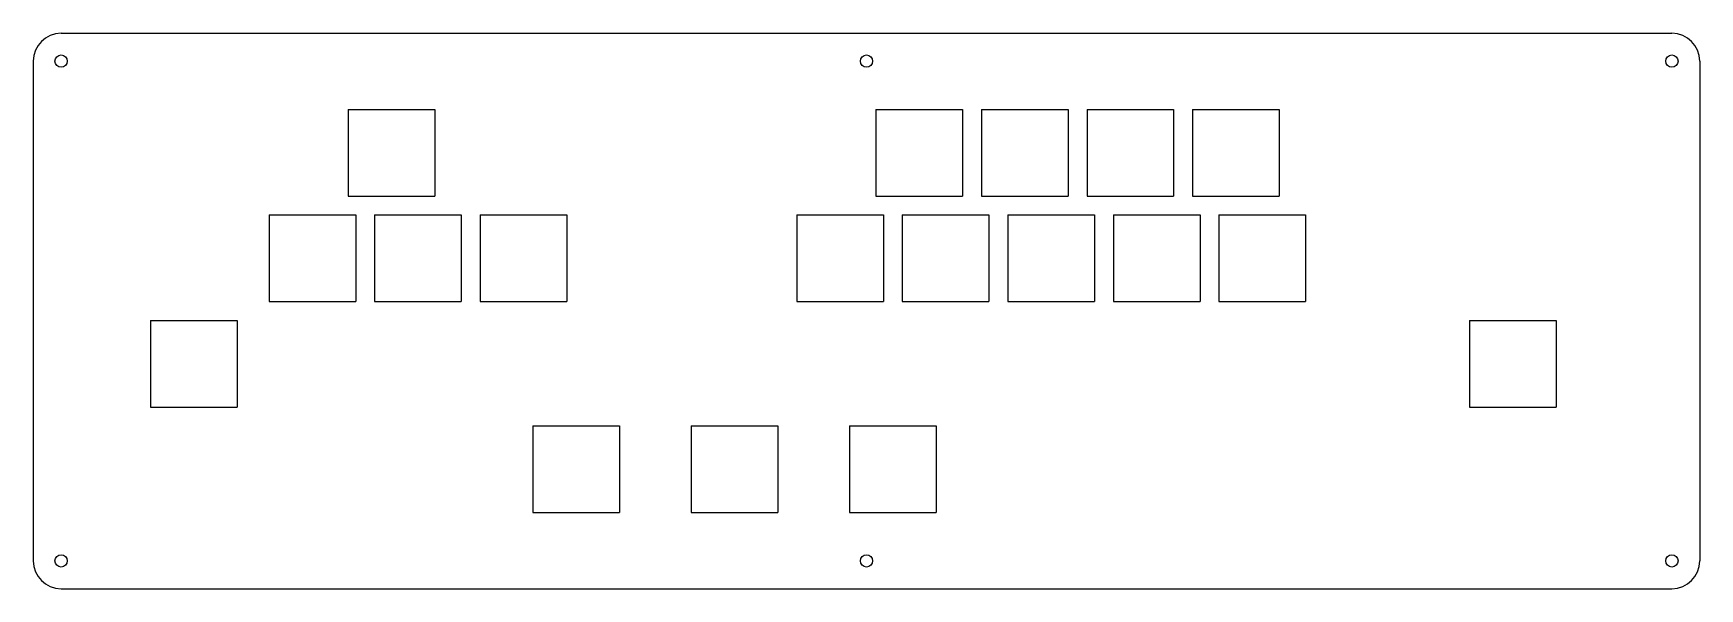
# Model space of a CAD drawing. Extents: x 50 to 350, y -150 to -50.
import ezdxf

# ---------------------------------------------------------------- set-up
doc = ezdxf.new("R2010")
doc.units = 0
doc.layers.add('BLACK', color=7, linetype='CONTINUOUS')

msp = doc.modelspace()

# ---------------------------------------------------------------- linework, layer by layer
at = {"layer": 'BLACK', "linetype": 'CONTINUOUS'}
for p, q in [((55, -50), (345, -50)), ((50, -55), (50, -145)), ((350, -55), (350, -145)), ((106.7, -63.7), (106.7, -79.3)), ((106.7, -63.7), (122.3, -63.7)), ((122.3, -63.7), (122.3, -79.3)), ((201.7, -63.7), (201.7, -79.3)), ((201.7, -63.7), (217.3, -63.7)), ((217.3, -63.7), (217.3, -79.3)), ((220.7, -63.7), (220.7, -79.3)), ((220.7, -63.7), (236.3, -63.7)), ((236.3, -63.7), (236.3, -79.3)), ((239.7, -63.7), (255.3, -63.7)), ((239.7, -63.7), (239.7, -79.3)), ((255.3, -63.7), (255.3, -79.3)), ((258.7, -63.7), (274.3, -63.7)), ((258.7, -63.7), (258.7, -79.3)), ((274.3, -63.7), (274.3, -79.3)), ((106.7, -79.3), (122.3, -79.3)), ((201.7, -79.3), (217.3, -79.3)), ((220.7, -79.3), (236.3, -79.3)), ((239.7, -79.3), (255.3, -79.3)), ((258.7, -79.3), (274.3, -79.3)), ((92.45, -82.7), (92.45, -98.3)), ((92.45, -82.7), (108.05, -82.7)), ((108.05, -82.7), (108.05, -98.3)), ((111.45, -82.7), (111.45, -98.3)), ((111.45, -82.7), (127.05, -82.7)), ((127.05, -82.7), (127.05, -98.3)), ((130.45, -82.7), (130.45, -98.3)), ((130.45, -82.7), (146.05, -82.7)), ((146.05, -82.7), (146.05, -98.3)), ((187.45, -82.7), (187.45, -98.3)), ((187.45, -82.7), (203.05, -82.7)), ((203.05, -82.7), (203.05, -98.3)), ((206.45, -82.7), (222.05, -82.7)), ((206.45, -82.7), (206.45, -98.3)), ((222.05, -82.7), (222.05, -98.3)), ((225.45, -82.7), (241.05, -82.7)), ((225.45, -82.7), (225.45, -98.3)), ((241.05, -82.7), (241.05, -98.3)), ((244.45, -82.7), (244.45, -98.3)), ((244.45, -82.7), (260.05, -82.7)), ((260.05, -82.7), (260.05, -98.3)), ((263.45, -82.7), (263.45, -98.3)), ((263.45, -82.7), (279.05, -82.7)), ((279.05, -82.7), (279.05, -98.3)), ((92.45, -98.3), (108.05, -98.3)), ((111.45, -98.3), (127.05, -98.3)), ((130.45, -98.3), (146.05, -98.3)), ((187.45, -98.3), (203.05, -98.3)), ((206.45, -98.3), (222.05, -98.3)), ((225.45, -98.3), (241.05, -98.3)), ((244.45, -98.3), (260.05, -98.3)), ((263.45, -98.3), (279.05, -98.3)), ((71.075, -101.7), (86.675, -101.7)), ((71.075, -101.7), (71.075, -117.3)), ((86.675, -101.7), (86.675, -117.3)), ((308.575, -101.7), (308.575, -117.3)), ((308.575, -101.7), (324.175, -101.7)), ((324.175, -101.7), (324.175, -117.3)), ((71.075, -117.3), (86.675, -117.3)), ((308.575, -117.3), (324.175, -117.3)), ((139.95, -120.7), (155.55, -120.7)), ((139.95, -120.7), (139.95, -136.3)), ((155.55, -120.7), (155.55, -136.3)), ((168.45, -120.7), (168.45, -136.3)), ((168.45, -120.7), (184.05, -120.7)), ((184.05, -120.7), (184.05, -136.3)), ((196.95, -120.7), (196.95, -136.3)), ((196.95, -120.7), (212.55, -120.7)), ((212.55, -120.7), (212.55, -136.3)), ((139.95, -136.3), (155.55, -136.3)), ((168.45, -136.3), (184.05, -136.3)), ((196.95, -136.3), (212.55, -136.3)), ((55, -150), (345, -150))]:
    msp.add_line(p, q, dxfattribs=at)
at = {"layer": 'BLACK'}
for centre in [(55, -55), (200, -55), (345, -55), (55, -145), (200, -145), (345, -145)]:
    msp.add_circle(centre, 1.1, dxfattribs=at)
for centre, start, end in [((55, -55), 90, 180), ((345, -55), 0, 90), ((55, -145), -180, -90), ((345, -145), -90, 0)]:
    msp.add_arc(centre, 5, start, end, dxfattribs=at)

doc.saveas('drawing.dxf')
